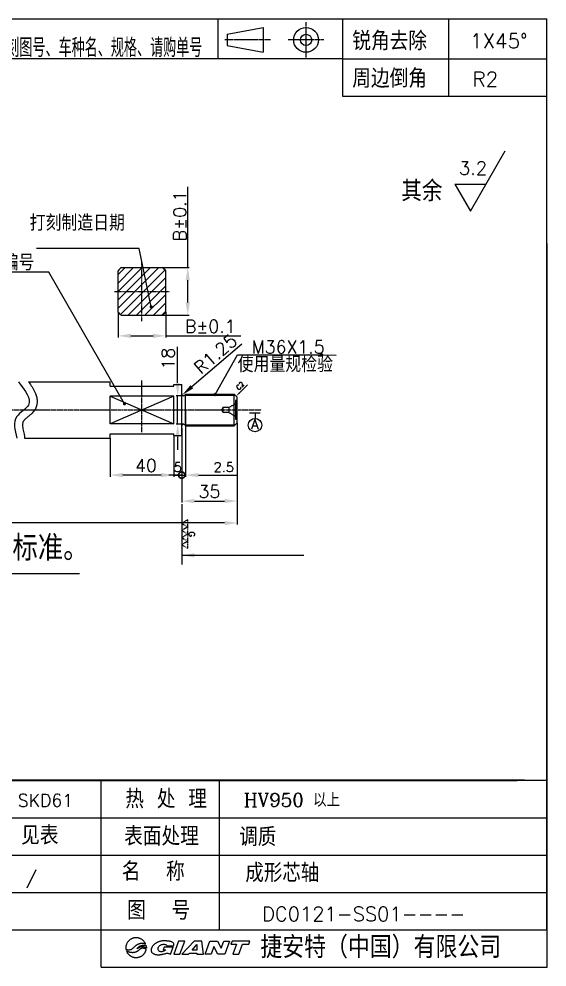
# Model space of a CAD drawing. Extents: x 7961 to 8815, y -638 to -41.
# Drawn here: x 8482 to 8815, y -638 to -41 of the extents above; entities that cross this region are included whole.
import ezdxf
from ezdxf.enums import TextEntityAlignment as Align

# ---------------------------------------------------------------- set-up
doc = ezdxf.new("R2010")
doc.units = 0
doc.header["$MEASUREMENT"] = 0
for name, pattern in [('CENTER', [2, 1.25, -0.25, 0.25, -0.25]), ('HIDDEN', [0.375, 0.25, -0.125]), ('PHANTOM', [2.5, 1.25, -0.25, 0.25, -0.25, 0.25, -0.25])]:
    doc.linetypes.add(name, pattern=pattern)
doc.layers.get('0').update_dxf_attribs({"linetype": 'CONTINUOUS'})
doc.layers.get('DEFPOINTS').update_dxf_attribs({"linetype": 'CONTINUOUS'})
for name, color, linetype in [('CEN', 1, 'CENTER'), ('CON', 7, 'CONTINUOUS'), ('DAS', 5, 'HIDDEN'), ('DIM', 7, 'CONTINUOUS'), ('F', 7, 'CONTINUOUS'), ('TL', 7, 'CONTINUOUS'), ('TXT', 7, 'CONTINUOUS'), ('UTI', 4, 'PHANTOM')]:
    doc.layers.add(name, color=color, linetype=linetype)
doc.styles.add('H', font='complex.shx', dxfattribs={"bigfont": 'hzfs.shx'})
doc.styles.add('HZ', font='complex.shx', dxfattribs={"bigfont": 'HZFS.SHX'})
doc.styles.add('ROMANS', font='romans.shx', dxfattribs={"bigfont": 'hzfs.shx'})
doc.styles.get("Standard").update_dxf_attribs({"font": 'txt.shx', "bigfont": 'hzfs.shx'})
doc.dimstyles.get("Standard").update_dxf_attribs({"dimtxt": 8, "dimasz": 8, "dimexe": 1, "dimexo": 0, "dimgap": 2, "dimtad": 1, "dimdec": 3, "dimrnd": 0.01, "dimdsep": 46, "dimtxsty": 'STANDARD', "dimcen": 0.09, "dimazin": 2, "dimtfac": 1, "dimtdec": 3, "dimtmove": 0, "dimatfit": 3, "dimfxl": 1, "dimtolj": 1, "dimarcsym": 0})

# ---------------------------------------------------------------- blocks, each defined once
blk = doc.blocks.new('*D14')
at = {"layer": 'DEFPOINTS', "color": 0, "transparency": 16777216}
for p in [(8586.24, -277.9), (8582.42, -295.9), (8586.24, -295.9)]:
    blk.add_point(p, dxfattribs=at)
at = {"layer": 'DIM', "color": 0, "lineweight": -2, "transparency": 16777216}
for p, q in [((8582.42, -269.9), (8582.42, -247.23)), ((8586.24, -277.9), (8581.42, -277.9)), ((8582.42, -295.9), (8582.42, -277.9)), ((8586.24, -295.9), (8581.42, -295.9)), ((8582.42, -303.9), (8582.42, -311.9))]:
    blk.add_line(p, q, dxfattribs=at)
at = {"layer": 'DIM', "color": 0, "transparency": 16777216}
for points in [[(8581.09, -269.9), (8583.75, -269.9), (8582.42, -277.9)], [(8581.09, -303.9), (8583.75, -303.9), (8582.42, -295.9)]]:
    blk.add_solid(points, dxfattribs=at)
at = {"layer": 'DIM', "color": 0, "transparency": 16777216, "insert": (8576.42, -254.57), "char_height": 8, "attachment_point": 5, "rotation": 90}
blk.add_mtext('\\A1;18', dxfattribs=at)
blk = doc.blocks.new('*D13')
at = {"layer": 'DEFPOINTS', "color": 0, "transparency": 16777216}
for p in [(8585.29, -277.46), (8586.24, -276.65)]:
    blk.add_point(p, dxfattribs=at)
at = {"layer": 'DIM', "color": 0, "lineweight": -2, "transparency": 16777216}
blk.add_line((8622.81, -245.44), (8591.37, -272.27), dxfattribs=at)
at = {"layer": 'DIM', "color": 0, "transparency": 16777216}
blk.add_solid([(8590.51, -271.25), (8592.24, -273.28), (8585.29, -277.46)], dxfattribs=at)
at = {"layer": 'DIM', "color": 0, "transparency": 16777216, "insert": (8606.24, -251.69), "char_height": 8, "attachment_point": 5, "rotation": 40.47924}
blk.add_mtext('\\A1;R1.25', dxfattribs=at)
blk = doc.blocks.new('DY00021A')
at = {"layer": 'UTI', "color": 7}
for points in [[(1.5, 2.6), (-1.5, 2.6), (0, 0)], [(4.5, 2.6), (1.5, 2.6), (3, 0)], [(7.5, 2.6), (4.5, 2.6), (6, 0)], [(10.5, 2.6), (7.5, 2.6), (9, 0)]]:
    blk.add_lwpolyline(points, close=True, dxfattribs=at)
at = {"layer": 'UTI'}
blk.add_text('G', height=2.5, dxfattribs=at).set_placement((4.61, 4.28), align=Align.MIDDLE)
blk = doc.blocks.new('*D8')
at = {"layer": 'DEFPOINTS', "color": 0, "transparency": 16777216}
for p in [(8099.9, -289.25), (8619.96, -294.9), (8099.9, -358.04)]:
    blk.add_point(p, dxfattribs=at)
at = {"layer": 'TXT', "color": 0, "lineweight": -2, "transparency": 16777216}
for p, q in [((8099.9, -289.25), (8099.9, -359.04)), ((8619.96, -294.9), (8619.96, -359.04)), ((8611.96, -358.04), (8107.9, -358.04))]:
    blk.add_line(p, q, dxfattribs=at)
at = {"layer": 'TXT', "color": 0, "transparency": 16777216}
for points in [[(8107.9, -356.7), (8107.9, -359.37), (8099.9, -358.04)], [(8611.96, -356.7), (8611.96, -359.37), (8619.96, -358.04)]]:
    blk.add_solid(points, dxfattribs=at)
at = {"layer": 'TXT', "color": 0, "transparency": 16777216, "insert": (8413.74, -352.54), "char_height": 8, "attachment_point": 5}
blk.add_mtext('\\A1;LT', dxfattribs=at)
blk = doc.blocks.new('*D7')
at = {"layer": 'DEFPOINTS', "color": 0, "transparency": 16777216}
for p in [(8584.96, -298.3), (8619.96, -294.9), (8619.96, -344.22)]:
    blk.add_point(p, dxfattribs=at)
at = {"layer": 'TXT', "color": 0, "lineweight": -2, "transparency": 16777216}
for p, q in [((8584.96, -298.3), (8584.96, -345.22)), ((8619.96, -294.9), (8619.96, -345.22)), ((8592.96, -344.22), (8611.96, -344.22))]:
    blk.add_line(p, q, dxfattribs=at)
at = {"layer": 'TXT', "color": 0, "transparency": 16777216}
for points in [[(8592.96, -342.89), (8592.96, -345.55), (8584.96, -344.22)], [(8611.96, -342.89), (8611.96, -345.55), (8619.96, -344.22)]]:
    blk.add_solid(points, dxfattribs=at)
at = {"layer": 'TXT', "color": 0, "transparency": 16777216, "insert": (8602.41, -338.22), "char_height": 8, "attachment_point": 5}
blk.add_mtext('\\A1;35', dxfattribs=at)
blk = doc.blocks.new('*D6')
at = {"layer": 'DEFPOINTS', "color": 0, "transparency": 16777216}
for p in [(8579.96, -302.9), (8539.96, -304.55), (8539.96, -327.88)]:
    blk.add_point(p, dxfattribs=at)
at = {"layer": 'TXT', "color": 0, "lineweight": -2, "transparency": 16777216}
for p, q in [((8579.96, -302.9), (8579.96, -328.88)), ((8539.96, -304.55), (8539.96, -328.88)), ((8571.96, -327.88), (8547.96, -327.88))]:
    blk.add_line(p, q, dxfattribs=at)
at = {"layer": 'TXT', "color": 0, "transparency": 16777216}
for points in [[(8547.96, -326.55), (8547.96, -329.21), (8539.96, -327.88)], [(8571.96, -326.55), (8571.96, -329.21), (8579.96, -327.88)]]:
    blk.add_solid(points, dxfattribs=at)
at = {"layer": 'TXT', "color": 0, "transparency": 16777216, "insert": (8562.47, -321.88), "char_height": 8, "attachment_point": 5}
blk.add_mtext('\\A1;40', dxfattribs=at)
blk = doc.blocks.new('_DotSmall')
at = {"color": 0, "linetype": 'ByBlock', "const_width": 0.5}
blk.add_lwpolyline([(-0.0625, 0, 1), (0.0625, 0, 1)], format="xyb", close=True, dxfattribs=at)
blk = doc.blocks.new('*D5')
at = {"layer": 'DEFPOINTS', "color": 0, "transparency": 16777216}
for p in [(8584.96, -298.3), (8579.96, -302.9), (8584.96, -327.88)]:
    blk.add_point(p, dxfattribs=at)
at = {"layer": 'TXT', "color": 0, "lineweight": -2, "transparency": 16777216}
for p, q in [((8584.96, -298.3), (8584.96, -328.88)), ((8579.96, -302.9), (8579.96, -328.88)), ((8579.96, -327.88), (8584.96, -327.88))]:
    blk.add_line(p, q, dxfattribs=at)
at = {"layer": 'TXT', "color": 0, "lineweight": -2, "transparency": 16777216, "xscale": 8, "yscale": 8, "zscale": 8}
blk.add_blockref('_DotSmall', (8584.96, -327.88), dxfattribs=at)
at = {"layer": 'TXT', "color": 0, "transparency": 16777216, "insert": (8582.46, -322.88), "char_height": 6, "attachment_point": 5}
blk.add_mtext('\\A1;5', dxfattribs=at)
blk = doc.blocks.new('*D4')
at = {"layer": 'DEFPOINTS', "color": 0, "transparency": 16777216}
for p in [(8587.46, -286.9), (8584.96, -298.3), (8587.46, -327.88)]:
    blk.add_point(p, dxfattribs=at)
at = {"layer": 'TXT', "color": 0, "lineweight": -2, "transparency": 16777216}
for p, q in [((8587.46, -286.9), (8587.46, -328.88)), ((8584.96, -298.3), (8584.96, -328.88)), ((8584.96, -327.88), (8576.96, -327.88)), ((8584.96, -327.88), (8587.46, -327.88)), ((8595.46, -327.88), (8619.46, -327.88))]:
    blk.add_line(p, q, dxfattribs=at)
at = {"layer": 'TXT', "color": 0, "transparency": 16777216}
blk.add_solid([(8595.46, -326.55), (8595.46, -329.21), (8587.46, -327.88)], dxfattribs=at)
at = {"layer": 'TXT', "color": 0, "lineweight": -2, "transparency": 16777216, "xscale": 8, "yscale": 8, "zscale": 8}
blk.add_blockref('_DotSmall', (8584.96, -327.88), dxfattribs=at)
at = {"layer": 'TXT', "color": 0, "transparency": 16777216, "insert": (8611.46, -322.88), "char_height": 6, "attachment_point": 5}
blk.add_mtext('\\A1;2.5', dxfattribs=at)
blk = doc.blocks.new('GIANT')
for p, q in [((231.03, 29.75), (230.98, 29.65)), ((231.09, 29.84), (231.03, 29.75)), ((231.15, 29.94), (231.09, 29.84)), ((231.21, 30.03), (231.15, 29.94)), ((231.28, 30.12), (231.21, 30.03)), ((231.35, 30.2), (231.28, 30.12)), ((231.43, 30.28), (231.35, 30.2)), ((231.51, 30.36), (231.43, 30.28)), ((231.59, 30.43), (231.51, 30.36)), ((231.68, 30.5), (231.59, 30.43)), ((231.77, 30.56), (231.68, 30.5)), ((231.87, 30.62), (231.77, 30.56)), ((231.97, 30.68), (231.87, 30.62)), ((232.07, 30.73), (231.97, 30.68)), ((232.17, 30.77), (232.07, 30.73)), ((232.27, 30.81), (232.17, 30.77)), ((232.38, 30.85), (232.27, 30.81)), ((232.49, 30.88), (232.38, 30.85)), ((232.6, 30.91), (232.49, 30.88)), ((232.72, 30.93), (232.6, 30.91)), ((232.83, 30.94), (232.72, 30.93)), ((232.95, 30.95), (232.83, 30.94)), ((233.07, 30.96), (232.95, 30.95)), ((233.18, 30.95), (233.07, 30.96)), ((233.3, 30.95), (233.18, 30.95)), ((233.42, 30.93), (233.3, 30.95)), ((233.53, 30.91), (233.42, 30.93)), ((233.65, 30.89), (233.53, 30.91)), ((233.76, 30.86), (233.65, 30.89)), ((233.87, 30.82), (233.76, 30.86)), ((233.98, 30.78), (233.87, 30.82)), ((233.92, 29.68), (234, 29.7)), ((234.09, 30.74), (233.98, 30.78)), ((234, 29.7), (234.08, 29.72)), ((234.08, 29.72), (234.16, 29.73)), ((234.19, 30.68), (234.09, 30.74)), ((234.16, 29.73), (234.25, 29.74)), ((234.29, 30.63), (234.19, 30.68)), ((234.25, 29.74), (234.33, 29.75)), ((234.39, 30.57), (234.29, 30.63)), ((234.33, 29.75), (234.41, 29.75)), ((234.49, 30.5), (234.39, 30.57)), ((234.41, 29.75), (234.49, 29.75)), ((234.58, 30.43), (234.49, 30.5)), ((234.49, 29.75), (234.58, 29.75)), ((234.67, 30.35), (234.58, 30.43)), ((234.58, 29.75), (234.66, 29.74)), ((234.66, 29.74), (234.74, 29.73)), ((234.75, 30.27), (234.67, 30.35)), ((234.74, 29.73), (234.82, 29.72)), ((234.83, 30.18), (234.75, 30.27)), ((234.82, 29.72), (234.9, 29.7)), ((234.91, 30.1), (234.83, 30.18)), ((234.9, 29.7), (234.98, 29.68)), ((234.98, 30), (234.91, 30.1)), ((235.05, 29.91), (234.98, 30)), ((235.11, 29.81), (235.05, 29.91)), ((235.16, 29.7), (235.11, 29.81)), ((235.21, 29.6), (235.16, 29.7)), ((237.46, 29.71), (237.36, 29.65)), ((237.56, 29.78), (237.46, 29.71)), ((237.66, 29.84), (237.56, 29.78)), ((237.76, 29.89), (237.66, 29.84)), ((237.87, 29.95), (237.76, 29.89)), ((237.97, 30), (237.87, 29.95)), ((238.08, 30.04), (237.97, 30)), ((238.19, 30.08), (238.08, 30.04)), ((238.3, 30.12), (238.19, 30.08)), ((238.42, 30.15), (238.3, 30.12)), ((238.53, 30.18), (238.42, 30.15)), ((238.65, 30.2), (238.53, 30.18)), ((238.76, 30.22), (238.65, 30.2)), ((238.88, 30.24), (238.76, 30.22)), ((238.99, 30.25), (238.88, 30.24)), ((239.11, 30.26), (238.99, 30.25)), ((239.23, 30.27), (239.11, 30.26)), ((239.35, 30.27), (239.23, 30.27)), ((239.46, 30.27), (239.35, 30.27)), ((239.58, 30.27), (239.46, 30.27)), ((239.7, 30.26), (239.58, 30.27)), ((239.82, 30.25), (239.7, 30.26)), ((239.93, 30.25), (239.82, 30.25)), ((240.05, 30.23), (239.93, 30.25)), ((240.17, 30.22), (240.05, 30.23)), ((240.28, 30.21), (240.17, 30.22)), ((240.4, 30.19), (240.28, 30.21)), ((240.52, 30.17), (240.4, 30.19)), ((240.63, 30.15), (240.52, 30.17)), ((240.75, 30.13), (240.63, 30.15)), ((240.86, 30.1), (240.75, 30.13)), ((240.97, 30.06), (240.86, 30.1)), ((241.08, 30.02), (240.97, 30.06)), ((241.19, 29.97), (241.08, 30.02)), ((241.28, 29.9), (241.19, 29.97)), ((241.37, 29.82), (241.28, 29.9)), ((241.44, 29.73), (241.37, 29.82)), ((241.49, 29.62), (241.44, 29.73)), ((242.59, 30.21), (241.52, 27.29)), ((243.97, 30.21), (242.59, 30.21)), ((242.89, 27.29), (243.97, 30.21)), ((246.06, 30.21), (243.34, 27.29)), ((247.83, 30.21), (246.06, 30.21)), ((248.13, 27.29), (247.83, 30.21)), ((248.52, 27.29), (249.6, 30.21)), ((249.6, 30.21), (251.31, 30.21)), ((251.31, 30.21), (252.1, 28.61)), ((252.1, 28.61), (252.7, 30.21)), ((252.7, 30.21), (253.99, 30.21)), ((253.99, 30.21), (252.92, 27.29)), ((254.56, 30.21), (254.3, 29.5)), ((258.57, 30.21), (254.56, 30.21)), ((258.31, 29.5), (258.57, 30.21)), ((230.79, 28.9), (230.78, 28.78)), ((230.78, 28.78), (230.78, 28.67)), ((230.78, 28.67), (230.79, 28.56)), ((230.8, 29.01), (230.79, 28.9)), ((230.79, 28.56), (230.8, 28.45)), ((230.82, 29.12), (230.8, 29.01)), ((230.8, 28.45), (230.82, 28.34)), ((230.84, 29.23), (230.82, 29.12)), ((230.82, 28.34), (230.9, 28.32)), ((230.87, 29.33), (230.84, 29.23)), ((230.9, 29.44), (230.87, 29.33)), ((230.94, 29.55), (230.9, 29.44)), ((230.9, 28.32), (230.98, 28.31)), ((231.01, 27.94), (230.93, 27.97)), ((230.93, 27.97), (230.97, 27.88)), ((230.98, 29.65), (230.94, 29.55)), ((230.97, 27.88), (231.01, 27.79)), ((230.98, 28.31), (231.07, 28.3)), ((231.08, 27.91), (231.01, 27.94)), ((231.01, 27.79), (231.06, 27.7)), ((231.06, 27.7), (231.11, 27.61)), ((231.07, 28.3), (231.15, 28.29)), ((231.15, 27.88), (231.08, 27.91)), ((231.11, 27.61), (231.17, 27.53)), ((231.15, 28.29), (231.23, 28.28)), ((231.23, 27.85), (231.15, 27.88)), ((231.23, 28.28), (231.31, 28.28)), ((231.3, 27.81), (231.23, 27.85)), ((231.38, 27.79), (231.3, 27.81)), ((231.31, 28.28), (231.39, 28.28)), ((231.46, 27.76), (231.38, 27.79)), ((231.39, 28.28), (231.48, 28.28)), ((231.53, 27.73), (231.46, 27.76)), ((231.48, 28.28), (231.56, 28.28)), ((231.61, 27.71), (231.53, 27.73)), ((231.56, 28.28), (231.64, 28.29)), ((231.69, 27.69), (231.61, 27.71)), ((231.64, 28.29), (231.72, 28.31)), ((231.77, 27.67), (231.69, 27.69)), ((231.72, 28.31), (231.8, 28.32)), ((231.85, 27.66), (231.77, 27.67)), ((231.8, 28.32), (231.88, 28.35)), ((231.93, 27.65), (231.85, 27.66)), ((231.88, 28.35), (231.96, 28.37)), ((232.01, 27.64), (231.93, 27.65)), ((231.96, 28.37), (232.03, 28.41)), ((232.09, 27.63), (232.01, 27.64)), ((232.03, 28.41), (232.11, 28.44)), ((232.18, 27.63), (232.09, 27.63)), ((232.11, 28.44), (232.18, 28.49)), ((232.18, 28.49), (232.25, 28.53)), ((232.26, 27.62), (232.18, 27.63)), ((232.25, 28.53), (232.31, 28.58)), ((232.34, 27.62), (232.26, 27.62)), ((232.31, 28.58), (232.37, 28.63)), ((232.42, 27.63), (232.34, 27.62)), ((232.37, 28.63), (232.44, 28.69)), ((232.5, 27.64), (232.42, 27.63)), ((232.44, 28.69), (232.5, 28.74)), ((232.5, 28.74), (232.56, 28.8)), ((232.58, 27.64), (232.5, 27.64)), ((232.56, 28.8), (232.62, 28.86)), ((232.66, 27.66), (232.58, 27.64)), ((232.62, 28.86), (232.68, 28.91)), ((232.74, 27.67), (232.66, 27.66)), ((232.68, 28.91), (232.74, 28.97)), ((232.74, 28.97), (232.8, 29.03)), ((232.82, 27.69), (232.74, 27.67)), ((232.8, 29.03), (232.86, 29.08)), ((232.9, 27.72), (232.82, 27.69)), ((232.86, 29.08), (232.92, 29.13)), ((232.98, 27.74), (232.9, 27.72)), ((232.92, 29.13), (232.98, 29.19)), ((232.98, 29.19), (233.05, 29.24)), ((233.05, 27.77), (232.98, 27.74)), ((233.05, 29.24), (233.11, 29.29)), ((233.13, 27.8), (233.05, 27.77)), ((233.11, 29.29), (233.18, 29.33)), ((233.2, 27.84), (233.13, 27.8)), ((233.18, 29.33), (233.25, 29.38)), ((233.27, 27.88), (233.2, 27.84)), ((233.25, 29.38), (233.32, 29.42)), ((233.34, 27.92), (233.27, 27.88)), ((233.28, 28.48), (233.35, 28.58)), ((233.38, 28.54), (233.28, 28.48)), ((233.32, 29.42), (233.39, 29.46)), ((233.41, 27.97), (233.34, 27.92)), ((233.35, 28.58), (233.43, 28.68)), ((233.48, 28.6), (233.38, 28.54)), ((233.39, 29.46), (233.46, 29.5)), ((233.47, 28.01), (233.41, 27.97)), ((233.43, 28.68), (233.51, 28.77)), ((233.46, 29.5), (233.54, 29.54)), ((233.54, 28.06), (233.47, 28.01)), ((233.59, 28.66), (233.48, 28.6)), ((233.51, 28.77), (233.61, 28.86)), ((233.54, 29.54), (233.61, 29.57)), ((233.6, 28.12), (233.54, 28.06)), ((233.69, 28.72), (233.59, 28.66)), ((233.66, 28.17), (233.6, 28.12)), ((233.61, 29.57), (233.69, 29.6)), ((233.61, 28.86), (233.7, 28.93)), ((233.72, 28.22), (233.66, 28.17)), ((233.69, 29.6), (233.77, 29.63)), ((233.8, 28.77), (233.69, 28.72)), ((233.7, 28.93), (233.8, 29.01)), ((233.78, 28.28), (233.72, 28.22)), ((233.77, 29.63), (233.84, 29.66)), ((233.85, 28.33), (233.78, 28.28)), ((233.8, 29.01), (233.91, 29.07)), ((233.91, 28.82), (233.8, 28.77)), ((233.84, 29.66), (233.92, 29.68)), ((233.91, 28.38), (233.85, 28.33)), ((233.91, 29.07), (234.02, 29.13)), ((234.02, 28.86), (233.91, 28.82)), ((233.97, 28.43), (233.91, 28.38)), ((234.04, 28.48), (233.97, 28.43)), ((234.02, 29.13), (234.13, 29.18)), ((234.13, 28.9), (234.02, 28.86)), ((234.11, 28.52), (234.04, 28.48)), ((234.18, 28.56), (234.11, 28.52)), ((234.13, 29.18), (234.25, 29.22)), ((234.25, 28.92), (234.13, 28.9)), ((234.26, 28.58), (234.18, 28.56)), ((234.25, 29.22), (234.37, 29.25)), ((234.37, 28.94), (234.25, 28.92)), ((234.34, 28.61), (234.26, 28.58)), ((234.42, 28.62), (234.34, 28.61)), ((234.37, 29.25), (234.49, 29.28)), ((234.49, 28.95), (234.37, 28.94)), ((234.5, 28.62), (234.42, 28.62)), ((234.49, 29.28), (234.62, 29.3)), ((234.61, 28.94), (234.49, 28.95)), ((234.58, 28.62), (234.5, 28.62)), ((234.66, 28.62), (234.58, 28.62)), ((234.72, 28.93), (234.61, 28.94)), ((234.62, 29.3), (234.74, 29.31)), ((234.74, 28.61), (234.66, 28.62)), ((234.84, 28.91), (234.72, 28.93)), ((234.74, 29.31), (234.86, 29.31)), ((234.82, 28.59), (234.74, 28.61)), ((234.9, 28.57), (234.82, 28.59)), ((234.96, 28.88), (234.84, 28.91)), ((234.86, 29.31), (234.99, 29.3)), ((234.98, 28.55), (234.9, 28.57)), ((235.07, 28.84), (234.96, 28.88)), ((234.98, 29.68), (235.06, 29.65)), ((235.06, 28.53), (234.98, 28.55)), ((234.99, 29.3), (235.11, 29.28)), ((235.03, 27.57), (235.08, 27.66)), ((235.06, 29.65), (235.13, 29.63)), ((235.13, 28.5), (235.06, 28.53)), ((235.18, 28.8), (235.07, 28.84)), ((235.08, 27.66), (235.13, 27.74)), ((235.11, 29.28), (235.23, 29.24)), ((235.13, 29.63), (235.21, 29.6)), ((235.21, 28.47), (235.13, 28.5)), ((235.13, 27.74), (235.18, 27.83)), ((235.29, 28.74), (235.18, 28.8)), ((235.18, 27.83), (235.22, 27.93)), ((235.28, 28.44), (235.21, 28.47)), ((235.22, 27.93), (235.26, 28.02)), ((235.23, 29.24), (235.34, 29.19)), ((235.26, 28.02), (235.29, 28.12)), ((235.36, 28.41), (235.28, 28.44)), ((235.39, 28.67), (235.29, 28.74)), ((235.29, 28.12), (235.32, 28.21)), ((235.32, 28.21), (235.34, 28.31)), ((235.34, 29.19), (235.36, 29.09)), ((235.34, 28.31), (235.36, 28.41)), ((235.36, 29.09), (235.37, 28.98)), ((235.37, 28.98), (235.38, 28.88)), ((235.38, 28.88), (235.39, 28.78)), ((235.39, 28.78), (235.39, 28.67)), ((236.46, 28.45), (236.44, 28.33)), ((236.44, 28.33), (236.44, 28.22)), ((236.44, 28.22), (236.44, 28.1)), ((236.44, 28.1), (236.46, 27.98)), ((236.5, 28.56), (236.46, 28.45)), ((236.46, 27.98), (236.5, 27.87)), ((236.54, 28.67), (236.5, 28.56)), ((236.5, 27.87), (236.56, 27.77)), ((236.59, 28.78), (236.54, 28.67)), ((236.56, 27.77), (236.62, 27.67)), ((236.64, 28.88), (236.59, 28.78)), ((236.62, 27.67), (236.7, 27.58)), ((236.7, 28.98), (236.64, 28.88)), ((236.77, 29.08), (236.7, 28.98)), ((236.7, 27.58), (236.79, 27.51)), ((236.85, 29.17), (236.77, 29.08)), ((236.92, 29.26), (236.85, 29.17)), ((237, 29.34), (236.92, 29.26)), ((237.09, 29.42), (237, 29.34)), ((237.18, 29.5), (237.09, 29.42)), ((237.27, 29.58), (237.18, 29.5)), ((237.36, 29.65), (237.27, 29.58)), ((237.99, 28.53), (238, 28.65)), ((238, 28.41), (237.99, 28.53)), ((238, 28.65), (238.04, 28.77)), ((238.03, 28.29), (238, 28.41)), ((238.08, 28.17), (238.03, 28.29)), ((238.04, 28.77), (238.09, 28.89)), ((238.16, 28.07), (238.08, 28.17)), ((238.09, 28.89), (238.15, 28.99)), ((238.15, 28.99), (238.23, 29.09)), ((238.25, 27.99), (238.16, 28.07)), ((238.23, 29.09), (238.32, 29.17)), ((238.35, 27.92), (238.25, 27.99)), ((238.32, 29.17), (238.42, 29.25)), ((238.47, 27.88), (238.35, 27.92)), ((238.42, 29.25), (238.52, 29.32)), ((238.59, 27.85), (238.47, 27.88)), ((238.52, 29.32), (238.64, 29.37)), ((238.71, 27.83), (238.59, 27.85)), ((238.64, 29.37), (238.75, 29.42)), ((238.84, 27.84), (238.71, 27.83)), ((238.75, 29.42), (238.87, 29.46)), ((238.96, 27.86), (238.84, 27.84)), ((238.87, 29.46), (238.99, 29.48)), ((239.08, 27.89), (238.96, 27.86)), ((238.99, 29.48), (239.11, 29.5)), ((239.2, 27.93), (239.08, 27.89)), ((239.11, 29.5), (239.24, 29.51)), ((239.4, 28.87), (239.12, 28.24)), ((239.12, 28.24), (239.73, 28.24)), ((239.31, 27.97), (239.2, 27.93)), ((239.24, 29.51), (239.36, 29.51)), ((239.42, 28.03), (239.31, 27.97)), ((239.36, 29.51), (239.49, 29.49)), ((241.41, 28.87), (239.4, 28.87)), ((239.53, 28.1), (239.42, 28.03)), ((239.49, 29.49), (239.61, 29.46)), ((239.63, 28.17), (239.53, 28.1)), ((239.61, 29.46), (239.72, 29.42)), ((239.73, 28.24), (239.63, 28.17)), ((239.72, 29.42), (239.83, 29.36)), ((239.83, 29.36), (239.92, 29.27)), ((239.92, 29.27), (239.97, 29.16)), ((239.97, 29.16), (241.47, 29.16)), ((240.75, 27.29), (241.41, 28.87)), ((241.47, 29.16), (241.5, 29.27)), ((241.51, 29.51), (241.49, 29.62)), ((241.5, 29.27), (241.51, 29.39)), ((241.51, 29.39), (241.51, 29.51)), ((245.61, 28.21), (246.64, 29.42)), ((246.64, 28.21), (245.61, 28.21)), ((246.64, 29.42), (246.64, 28.21)), ((250.49, 29.01), (249.85, 27.29)), ((251.35, 27.29), (250.49, 29.01)), ((254.3, 29.5), (255.52, 29.5)), ((255.52, 29.5), (254.71, 27.29)), ((256.09, 27.29), (256.91, 29.5)), ((256.91, 29.5), (258.31, 29.5)), ((231.17, 27.53), (231.23, 27.45)), ((231.23, 27.45), (231.29, 27.37)), ((231.29, 27.37), (231.36, 27.29)), ((231.36, 27.29), (231.43, 27.22)), ((231.43, 27.22), (231.5, 27.15)), ((231.5, 27.15), (231.57, 27.09)), ((231.57, 27.09), (231.65, 27.02)), ((231.65, 27.02), (231.73, 26.96)), ((231.73, 26.96), (231.82, 26.91)), ((231.82, 26.91), (231.9, 26.86)), ((231.9, 26.86), (231.99, 26.81)), ((231.99, 26.81), (232.08, 26.76)), ((232.08, 26.76), (232.18, 26.72)), ((232.18, 26.72), (232.27, 26.69)), ((232.27, 26.69), (232.37, 26.65)), ((232.37, 26.65), (232.46, 26.63)), ((232.46, 26.63), (232.56, 26.6)), ((232.56, 26.6), (232.66, 26.58)), ((232.66, 26.58), (232.76, 26.57)), ((232.76, 26.57), (232.86, 26.55)), ((232.86, 26.55), (232.96, 26.55)), ((232.96, 26.55), (233.06, 26.54)), ((233.06, 26.54), (233.16, 26.54)), ((233.16, 26.54), (233.26, 26.55)), ((233.26, 26.55), (233.36, 26.56)), ((233.36, 26.56), (233.46, 26.57)), ((233.46, 26.57), (233.56, 26.59)), ((233.56, 26.59), (233.66, 26.61)), ((233.66, 26.61), (233.76, 26.64)), ((233.76, 26.64), (233.85, 26.67)), ((233.85, 26.67), (233.95, 26.7)), ((233.95, 26.7), (234.04, 26.74)), ((234.04, 26.74), (234.13, 26.78)), ((234.13, 26.78), (234.22, 26.83)), ((234.22, 26.83), (234.31, 26.88)), ((234.31, 26.88), (234.39, 26.93)), ((234.39, 26.93), (234.48, 26.99)), ((234.48, 26.99), (234.56, 27.05)), ((234.56, 27.05), (234.63, 27.12)), ((234.63, 27.12), (234.71, 27.19)), ((234.71, 27.19), (234.78, 27.26)), ((234.78, 27.26), (234.85, 27.33)), ((234.85, 27.33), (234.91, 27.41)), ((234.91, 27.41), (234.97, 27.49)), ((234.97, 27.49), (235.03, 27.57)), ((236.79, 27.51), (236.89, 27.44)), ((236.89, 27.44), (236.99, 27.38)), ((236.99, 27.38), (237.09, 27.33)), ((237.09, 27.33), (237.2, 27.29)), ((237.2, 27.29), (237.32, 27.25)), ((237.32, 27.25), (237.43, 27.22)), ((237.43, 27.22), (237.54, 27.2)), ((237.54, 27.2), (237.66, 27.18)), ((237.66, 27.18), (237.78, 27.17)), ((237.78, 27.17), (237.89, 27.16)), ((237.89, 27.16), (238.01, 27.16)), ((238.01, 27.16), (238.13, 27.16)), ((238.13, 27.16), (238.25, 27.16)), ((238.25, 27.16), (238.36, 27.17)), ((238.36, 27.17), (238.48, 27.18)), ((238.48, 27.18), (238.6, 27.2)), ((238.6, 27.2), (238.71, 27.21)), ((238.71, 27.21), (238.83, 27.23)), ((238.83, 27.23), (238.94, 27.26)), ((238.94, 27.26), (239.06, 27.28)), ((239.06, 27.28), (239.17, 27.31)), ((239.17, 27.31), (239.29, 27.34)), ((239.29, 27.34), (239.4, 27.37)), ((239.4, 27.37), (239.51, 27.4)), ((239.51, 27.4), (239.63, 27.44)), ((239.63, 27.44), (239.74, 27.47)), ((239.74, 27.47), (239.85, 27.49)), ((239.85, 27.49), (239.97, 27.51)), ((239.97, 27.51), (240.09, 27.51)), ((240.09, 27.51), (240.2, 27.5)), ((240.2, 27.5), (240.32, 27.47)), ((240.32, 27.47), (240.43, 27.44)), ((240.43, 27.44), (240.54, 27.39)), ((240.54, 27.39), (240.64, 27.34)), ((240.64, 27.34), (240.75, 27.29)), ((241.52, 27.29), (242.89, 27.29)), ((243.34, 27.29), (244.83, 27.29)), ((244.83, 27.29), (245.04, 27.54)), ((245.04, 27.54), (246.64, 27.54)), ((246.64, 27.54), (246.64, 27.29)), ((246.64, 27.29), (248.13, 27.29)), ((249.85, 27.29), (248.52, 27.29)), ((252.92, 27.29), (251.35, 27.29)), ((254.71, 27.29), (256.09, 27.29))]:
    blk.add_line(p, q)

msp = doc.modelspace()

# ---------------------------------------------------------------- hatches: boundary and pattern name
at = {"layer": 'DIM'}
h = msp.add_hatch(dxfattribs=at)
h.set_pattern_fill('ANSI31', color=256, scale=30, style=0)
h.set_pattern_definition([(45, (6025.5223, -663.4115), (-2.6516504, 2.6516504), [])])
h.paths.add_polyline_path([(8559.9595, -212.2098), (8559.9595, -197.2098), (8546.9624, -197.2098, 0.06235707), (8544.9595, -199.2127), (8544.9595, -212.2098)])
h.paths.add_polyline_path([(8559.9595, -212.2098), (8544.9595, -212.2098), (8544.9595, -225.207, 0.06235707), (8546.9624, -227.2098), (8559.9595, -227.2098)])
h.paths.add_polyline_path([(8559.9595, -227.2098), (8572.9566, -227.2098, 0.06235707), (8574.9595, -225.207), (8574.9595, -212.2098), (8559.9595, -212.2098)])
h.paths.add_polyline_path([(8574.9595, -199.2127, 0.06235707), (8572.9566, -197.2098), (8559.9595, -197.2098), (8559.9595, -212.2098), (8574.9595, -212.2098)])

# ---------------------------------------------------------------- linework, layer by layer
at = {"layer": 'CEN'}
for p, q in [((8663.2973, -65.0499), (8663.2973, -42.7211)), ((8640.9874, -53.8855), (8612.0663, -53.8855)), ((8674.4685, -53.8855), (8652.1262, -53.8855)), ((8559.9595, -300.8898), (8559.9595, -268.4116)), ((8086.9592, -286.9002), (8635.0698, -286.9002))]:
    msp.add_line(p, q, dxfattribs=at)
at = {"layer": 'CEN', "ltscale": 0.25}
for p, q in [((8559.9595, -230.9361), (8559.9595, -193.4835)), ((8542.5527, -212.2098), (8577.3663, -212.2098))]:
    msp.add_line(p, q, dxfattribs=at)
at = {"layer": 'CON', "color": 2}
for p, q in [((8814.9538, -614.1617), (8814.9538, -40.7077)), ((8815.0581, -614.1617), (8815.0581, -182.0545)), ((8546.9624, -197.2098), (8572.9566, -197.2098)), ((8546.9624, -227.2098), (8572.9566, -227.2098)), ((8195.1896, -614.1617), (8530.4606, -614.1617)), ((8312.1516, -614.1617), (8815.0581, -614.1617))]:
    msp.add_line(p, q, dxfattribs=at)
at = {"layer": 'CON'}
for p, q in [((8544.9595, -225.207), (8544.9595, -199.2127)), ((8574.9595, -225.207), (8574.9595, -199.2127)), ((8488.5098, -269.2502), (8539.9595, -269.2502)), ((8539.9595, -271.9002), (8539.9595, -269.2502)), ((8539.9595, -271.9002), (8579.9595, -271.9002)), ((8579.9595, -271.9002), (8579.9595, -270.9002)), ((8579.9595, -270.9002), (8584.9595, -270.9002)), ((8584.9595, -302.9002), (8584.9595, -270.9002)), ((8539.9595, -295.5604), (8539.9595, -278.2399)), ((8579.9595, -278.2399), (8539.9595, -278.2399)), ((8579.9595, -295.5604), (8579.9595, -278.2399)), ((8587.4595, -296.9002), (8587.4595, -276.9002)), ((8587.4595, -276.9002), (8617.9595, -276.9002)), ((8617.9595, -296.9002), (8617.9595, -276.9002)), ((8617.9595, -276.9002), (8619.9595, -278.9002)), ((8619.9595, -294.9002), (8619.9595, -278.9002)), ((8627.5969, -288.6025), (8634.3161, -288.6025)), ((8579.9595, -295.5604), (8539.9595, -295.5604)), ((8587.3823, -296.9002), (8617.9595, -296.9002)), ((8617.9595, -296.9002), (8619.9595, -294.9002)), ((8539.9595, -304.5502), (8539.9595, -301.9002)), ((8539.9595, -301.9002), (8579.9595, -301.9002)), ((8579.9595, -302.9002), (8579.9595, -301.9002)), ((8579.9595, -302.9002), (8584.9595, -302.9002)), ((8486.0163, -304.5502), (8539.9595, -304.5502)), ((8800.8841, -520.0449), (7961.2656, -520.0449))]:
    msp.add_line(p, q, dxfattribs=at)
at = {"layer": 'CON', "color": 2}
for points in [[(7961.2656, -40.7077), (8815.0581, -40.7077)], [(7961.2656, -40.7077), (8814.9538, -40.7077)]]:
    msp.add_lwpolyline(points, dxfattribs=at)
at = {"layer": 'CON'}
for centre, radius, start, end in [((8553.9595, -206.2098), 11.4, 127.8636464, 142.1363536), ((8565.9595, -206.2098), 11.4, 37.8636464, 52.1363536), ((8553.9595, -218.2098), 11.4, 217.8636464, 232.1363536), ((8565.9595, -218.2098), 11.4, 307.8636464, 322.1363536), ((8586.2366, -276.6502), 1.25, 180, 348.0377014), ((8586.2366, -297.1502), 1.25, 11.9622986, 180)]:
    msp.add_arc(centre, radius, start, end, dxfattribs=at)
at = {"layer": 'DAS'}
for p, q in [((8610.0931, -286.9002), (8610.9586, -285.4011)), ((8610.9586, -285.4011), (8610.9586, -288.3993)), ((8614.5595, -285.4011), (8610.9586, -285.4011)), ((8614.5595, -285.4011), (8618.9595, -282.9011)), ((8614.5595, -285.4011), (8614.5595, -288.3993)), ((8618.9595, -280.9011), (8618.9595, -292.8993)), ((8619.9595, -280.9011), (8618.9595, -280.9011)), ((8610.0931, -286.9002), (8610.9586, -288.3993)), ((8614.5595, -288.3993), (8610.9586, -288.3993)), ((8614.5595, -288.3993), (8618.9595, -290.8993)), ((8619.9595, -292.8993), (8618.9595, -292.8993))]:
    msp.add_line(p, q, dxfattribs=at)
at = {"layer": 'DIM'}
for p, q in [((8607.789, -40.7077), (8607.789, -65.7075)), ((8686.2632, -40.7077), (8686.2632, -65.7075)), ((8753.2939, -65.7075), (8753.2939, -40.7077)), ((8613.7023, -50.3534), (8636.2901, -46.0848)), ((8636.2901, -46.0848), (8636.2901, -61.6862)), ((8613.7023, -50.3534), (8613.7023, -57.4176)), ((8613.7023, -57.4176), (8636.2901, -61.6862)), ((8686.2632, -64.3154), (8686.2632, -89.3152)), ((8753.2939, -89.3152), (8753.2939, -64.3154)), ((8607.789, -65.7075), (8464.6746, -65.7075)), ((8686.2632, -65.7075), (8607.789, -65.7075)), ((8686.2632, -65.7075), (8815.0581, -65.7075)), ((8686.2632, -89.3152), (8815.0581, -89.3152)), ((8686.2632, -89.3152), (8815.0581, -89.3152)), ((8753.2939, -89.3152), (8753.2939, -87.9231)), ((8766.7841, -161.8179), (8788.787, -123.7078)), ((8588.7779, -197.2098), (8588.7779, -146.3765)), ((8756.895, -144.6895), (8766.7841, -161.8179)), ((8756.895, -144.6895), (8776.6732, -144.6895)), ((8572.9566, -197.2098), (8589.7779, -197.2098)), ((8588.7779, -219.2098), (8588.7779, -205.2098)), ((8544.9595, -225.207), (8544.9595, -241.2145)), ((8574.9595, -225.207), (8574.9595, -241.2145)), ((8572.9566, -227.2098), (8589.7779, -227.2098)), ((8552.9595, -240.2145), (8566.9595, -240.2145)), ((8574.9595, -240.2145), (8622.2928, -240.2145)), ((8621.3779, -276.0759), (8626.3276, -271.1262)), ((8631.1437, -288.6025), (8631.1437, -292.2003)), ((8584.9595, -346.1747), (8584.9595, -384.1261)), ((8216.1094, -520.0449), (8815.0581, -520.0449)), ((8383.5569, -520.0812), (8638.4008, -520.0812)), ((8608.7883, -614.1617), (8608.7883, -520.0449)), ((7961.2656, -543.5741), (8815.0581, -543.5741)), ((7961.2656, -567.1033), (8815.0581, -567.1033)), ((7961.2656, -590.6325), (8815.0581, -590.6325)), ((8815.0581, -637.6091), (8815.0581, -614.1617)), ((8534.3346, -637.6091), (8815.0581, -637.6091))]:
    msp.add_line(p, q, dxfattribs=at)
msp.add_lwpolyline([(8534.3346, -637.6091), (8534.3346, -520.0449)], dxfattribs=at)
for centre, radius in [((8663.2973, -53.8855), 7.8007), ((8663.2973, -53.8855), 3.5321), ((8631.1437, -296.4183), 4.2181)]:
    msp.add_circle(centre, radius, dxfattribs=at)
for points, knots in [([(8482.1981, -269.2502), (8486.358, -274.5686), (8493.2041, -283.3213), (8477.7612, -290.9032), (8479.9303, -299.6), (8481.1649, -304.5502)], [0, 0, 0, 0, 15.83052356, 26.05293869, 39.55929484, 39.55929484, 39.55929484, 39.55929484]), ([(8488.5098, -269.2502), (8488.7201, -269.5316), (8488.9291, -269.8149), (8489.867, -271.1073), (8490.5727, -272.1368), (8491.8654, -274.2744), (8492.4549, -275.3817), (8493.2544, -277.3696), (8493.5254, -278.2048), (8493.899, -279.9869), (8494.0008, -280.9373), (8493.9263, -282.693), (8493.8077, -283.4788), (8493.4641, -284.6782), (8493.3124, -285.0981), (8492.9377, -285.9441), (8492.7064, -286.3734), (8492.2202, -287.1492), (8491.9643, -287.5021), (8491.1341, -288.5418), (8490.5459, -289.1291), (8489.4032, -290.1804), (8488.8458, -290.6435), (8487.8017, -291.501), (8487.3148, -291.8948), (8486.4629, -292.6214), (8486.0989, -292.9546), (8485.6743, -293.3925), (8485.5513, -293.5311), (8485.39, -293.7299), (8485.3372, -293.8009), (8485.2129, -293.9811), (8485.1469, -294.0973), (8485.0257, -294.3576), (8484.9719, -294.5003), (8484.8478, -294.9324), (8484.7881, -295.2601), (8484.7299, -296.0623), (8484.7324, -296.5353), (8484.8129, -297.6037), (8484.8907, -298.1984), (8485.1777, -299.8591), (8485.4376, -300.9938), (8485.825, -302.5734), (8485.9199, -302.9537), (8486.0163, -304.5502)], [2.97882089, 2.97882089, 2.97882089, 2.97882089, 3.77574647, 3.77574647, 6.59105742, 6.59105742, 9.40636837, 9.40636837, 11.28545372, 11.28545372, 13.16453907, 13.16453907, 14.60186581, 14.60186581, 15.38578732, 15.38578732, 16.2213291, 16.2213291, 17.05687089, 17.05687089, 18.88744073, 18.88744073, 20.71801057, 20.71801057, 22.54858041, 22.54858041, 24.37915025, 24.37915025, 25.36155348, 25.36155348, 26.02393618, 26.02393618, 27.3487016, 27.3487016, 28.67346702, 28.67346702, 30.81401942, 30.81401942, 32.95457183, 32.95457183, 35.09512424, 35.09512424, 38.5046117, 38.5046117, 39.55929484, 39.55929484, 39.55929484, 39.55929484])]:
    msp.add_open_spline(points, degree=3, knots=knots, dxfattribs=at)
for points in [[(8587.4446, -205.2098), (8590.1113, -205.2098), (8588.7779, -197.2098)], [(8587.4446, -219.2098), (8590.1113, -219.2098), (8588.7779, -227.2098)], [(8552.9595, -238.8812), (8552.9595, -241.5479), (8544.9595, -240.2145)], [(8566.9595, -238.8812), (8566.9595, -241.5479), (8574.9595, -240.2145)], [(8621.7314, -276.4295), (8621.0243, -275.7223), (8619.2565, -278.1972)]]:
    msp.add_solid(points, dxfattribs=at)
at = {"layer": 'F'}
msp.add_line((8383.5569, -520.0812), (8796.2342, -520.0812), dxfattribs=at)
at = {"layer": 'TL'}
for p, q in [((8539.9595, -278.2399), (8579.9595, -295.5604)), ((8579.9595, -278.2399), (8539.9595, -295.5604)), ((8587.4595, -277.6502), (8618.7095, -277.6502)), ((8587.4595, -296.1502), (8618.7095, -296.1502))]:
    msp.add_line(p, q, dxfattribs=at)
at = {"layer": 'TXT'}
msp.add_line((8161.1136, -389.9381), (8520.5668, -389.9381), dxfattribs=at)

# ---------------------------------------------------------------- block references
at = {"xscale": 2.813686536537714, "yscale": 2.813686536537714, "zscale": 2.813686536534555}
msp.add_blockref('GIANT', (7900.4387, -706.2957), dxfattribs=at)
at = {"layer": 'DIM', "xscale": 1.5, "yscale": 1.5, "zscale": 1.5, "rotation": 270}
msp.add_blockref('DY00021A', (8584.9595, -358.2419), dxfattribs=at)

# ---------------------------------------------------------------- texts
at = {"style": 'HZ'}
msp.add_attdef('见表', (8483.8525, -560.5619), '1', height=11.7646, dxfattribs=at)
at = {"layer": 'DIM', "style": 'HZ'}
for s, height, p in [('锐角去除', 11.7646, (8692.4088, -60.4344)), ('周边倒角', 11.7646, (8692.4088, -84.0421)), ('热 处 理', 11.7646, (8549.4543, -537.7019)), ('HV950 以上', 8.5, (8623.9951, -536.648)), ('表面处理', 11.7646, (8548.7333, -561.1416)), ('调质', 11.628, (8621.2601, -561.5168)), ('名  称', 11.7646, (8547.2251, -583.3344)), ('成形芯轴', 11.628, (8625.0908, -584.1497)), ('图  号', 11.7646, (8550.6514, -607.8428)), ('捷安特（中国）有限公司', 13.786635, (8634.5167, -631.9831))]:
    msp.add_text(s, height=height, dxfattribs=at).set_placement(p)
at = {"layer": 'DIM', "style": 'HZ', "width": 0.7}
msp.add_text('打刻图号、车种名、规格、请购单号', height=11.764596, dxfattribs=at).set_placement((8466.231, -64.7176))
at = {"layer": 'DIM'}
for s, p in [('1X45%%d', (8766.5212, -59.1557)), ('R2', (8768.0835, -83.256))]:
    msp.add_text(s, height=9.21044, dxfattribs=at).set_placement(p)
at = {"layer": 'DIM', "style": 'ROMANS'}
msp.add_text('C2', height=3, rotation=45, dxfattribs=at).set_placement((8620.9598, -274.604))
at = {"layer": 'DIM', "insert": (8759.5321, -130.4638), "char_height": 8.28717, "width": 20.569742, "attachment_point": 1}
msp.add_mtext('3.2', dxfattribs=at)
at = {"layer": 'DIM'}
for s, insert, char_height, width, attachment_point, style in [('其余', (8723.2981, -142.549), 12.94106, 30.64245, 1, 'HZ'), ('打刻制造日期', (8549.2302, -169.1269), 10, 62.982336, 6, 'H'), ('使用量规检验', (8620.241, -253.1477), 10, 77.598766, 1, 'H'), ('A', (8628.6612, -292.9447), 6, 10.8, 1, 'H')]:
    msp.add_mtext(s, dxfattribs=dict(at, insert=insert, char_height=char_height, width=width, attachment_point=attachment_point, style=style))
at = {"layer": 'DIM', "insert": (8583.7779, -164.7098), "char_height": 8, "attachment_point": 5, "rotation": 90}
msp.add_mtext('B±0.1', dxfattribs=at)
at = {"layer": 'DIM'}
for s, insert, char_height, attachment_point in [('正面:刻印抽管芯轴编号', (8492.2094, -199.0562), 10, 9), ('B±0.1', (8602.9595, -234.2145), 8, 5), ('M{\\Ftxt,hzfs|c134;36}X1.5', (8629.0348, -251.2386), 8, 7)]:
    msp.add_mtext(s, dxfattribs=dict(at, insert=insert, char_height=char_height, attachment_point=attachment_point))
at = {"layer": 'DIM', "style": 'HZ'}
msp.add_attdef('/', (8486.7412, -585.3958), '1:1', height=7.5, dxfattribs=at)
at = {"layer": 'TXT'}
for s, height, style, p in [('注：加工程序及热处理请参照抽管芯轴加工之标准。', 16, 'HZ', (8158.3521, -381.8357)), ('SKD61', 7.956, 'ROMANS', (8481.7419, -536.6471))]:
    msp.add_text(s, height=height, dxfattribs=dict(at, style=style)).set_placement(p)
msp.add_text('DC0121-SS01----', height=9, dxfattribs=at).set_placement((8699.5767, -604.1629), align=Align.MIDDLE)

# ---------------------------------------------------------------- dimensions: what is measured, and where the dimension line sits
at = {"layer": 'DIM'}
dim = msp.add_radius_dim(center=(8586.2366, -276.6502), mpoint=(8585.2858, -277.4616), dimstyle='STANDARD', override={"dimtmove": 1}, dxfattribs=at)
dim.commit()
dim.dimension.update_dxf_attribs({"geometry": '*D13', "text_midpoint": (8610.1335, -256.2553), "dimtype": 132})
dim = msp.add_linear_dim(base=(8582.4191, -295.9002), p1=(8586.2366, -277.9002), p2=(8586.2366, -295.9002), angle=90, dimstyle='STANDARD', dxfattribs=at)
dim.commit()
dim.dimension.update_dxf_attribs({"geometry": '*D14', "text_midpoint": (8582.4191, -254.5669), "dimtype": 128})
at = {"layer": 'TXT'}
dim = msp.add_linear_dim(base=(8099.9033, -358.0361), p1=(8619.9595, -294.9002), p2=(8099.9033, -289.2481), text='LT', dimstyle='STANDARD', override={"dimgap": 1.5}, dxfattribs=at)
dim.commit()
dim.dimension.update_dxf_attribs({"geometry": '*D8', "text_midpoint": (8413.7403, -358.0361), "dimtype": 128})
for base, p1, p2, override, picture, middle in [((8587.4595, -327.881), (8584.9595, -298.3002), (8587.4595, -286.9002), {"dimtxt": 6, "dimblk1": 'DotSmall', "dimsah": 1}, '*D4', (8611.4595, -327.881)), ((8584.9595, -327.881), (8579.9595, -302.9002), (8584.9595, -298.3002), {"dimtxt": 6, "dimblk2": 'DotSmall', "dimsah": 1}, '*D5', (8582.4595, -327.881))]:
    dim = msp.add_linear_dim(base=base, p1=p1, p2=p2, dimstyle='STANDARD', override=override, dxfattribs=at)
    dim.commit()
    dim.dimension.update_dxf_attribs({"geometry": picture, "text_midpoint": middle, "dimtype": 128})
for base, p1, p2, picture, middle in [((8619.9595, -344.2208), (8584.9595, -298.3002), (8619.9595, -294.9002), '*D7', (8602.4072, -344.2208)), ((8539.9595, -327.881), (8579.9595, -302.9002), (8539.9595, -304.5502), '*D6', (8562.469, -327.881))]:
    dim = msp.add_linear_dim(base=base, p1=p1, p2=p2, dimstyle='STANDARD', dxfattribs=at)
    dim.commit()
    dim.dimension.update_dxf_attribs({"geometry": picture, "text_midpoint": middle, "dimtype": 128})

# ---------------------------------------------------------------- leaders
at = {"layer": 'DIM', "annotation_type": 0, "has_hookline": 1}
for points, hookline_direction, text_width in [([(8565.7003, -221.9507), (8558.2302, -185.1732), (8550.2302, -185.1732)], 1, 55.7619), ([(8548.9504, -282.9816), (8501.2094, -200.0562), (8493.2094, -200.0562)], 1, 125.27), ([(8606.0108, -277.2135), (8620.0348, -252.2386), (8628.0348, -252.2386)], 0, 45.3333)]:
    msp.add_leader(points, dimstyle='STANDARD', override={"dimgap": 1, "dimtad": 1, "dimldrblk": 'DotSmall'}, dxfattribs=dict(at, hookline_direction=hookline_direction, text_width=text_width))
at = {"layer": 'DIM'}
for points, override in [([(8673.0348, -252.2386), (8682.2143, -252.3853)], {"dimgap": 1, "dimtad": 1, "dimldrblk": 'DotSmall'}), ([(8584.9595, -378.3766), (8661.8095, -378.3766)], {"dimgap": 1, "dimtad": 0})]:
    msp.add_leader(points, dimstyle='STANDARD', override=override, dxfattribs=at)

doc.saveas('drawing.dxf')
